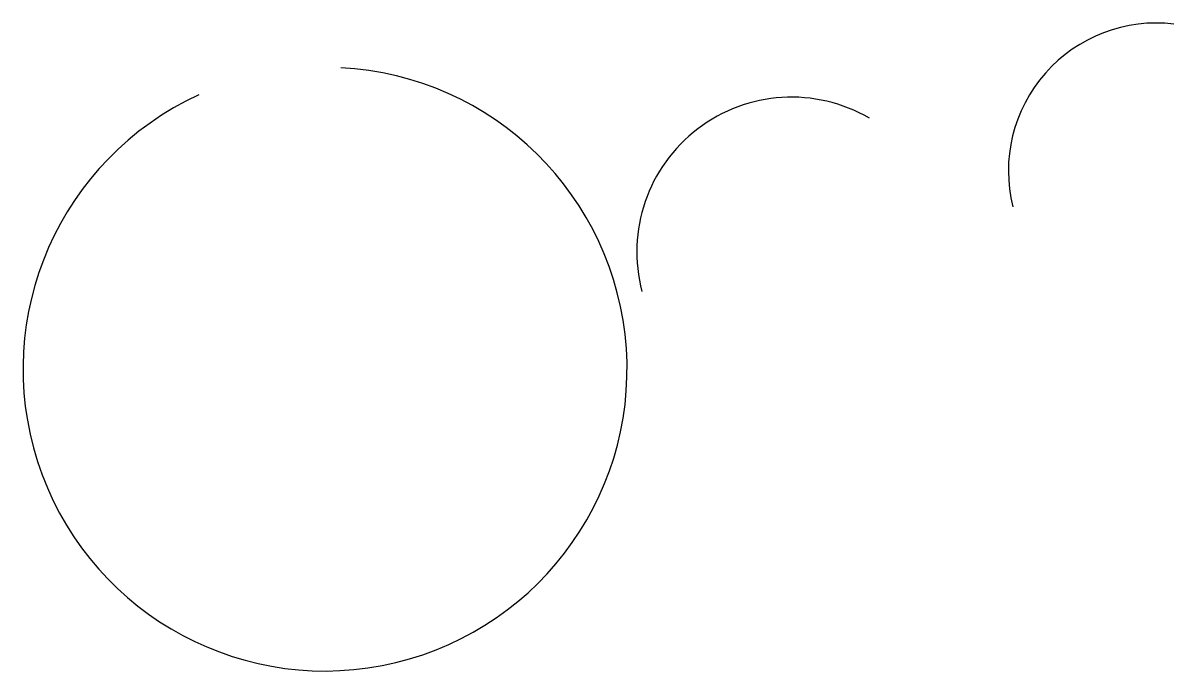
# Model space of a CAD drawing. Header units: inches. Extents: x -26.5 to 5.1, y -1.6 to 16.2.
import ezdxf

# ---------------------------------------------------------------- set-up
doc = ezdxf.new("R2010")
doc.units = ezdxf.units.IN
doc.header["$MEASUREMENT"] = 0

msp = doc.modelspace()

# ---------------------------------------------------------------- linework, layer by layer
for centre, radius, start, end in [((4.635, 12.132), 4.064, 83.1814, 194.0248), ((-18.193, 6.687), 8.293, 114.7303, 87.0185), ((-5.385, 9.91), 4.249, 59.7901, 194.8412)]:
    msp.add_arc(centre, radius, start, end)

doc.saveas('drawing.dxf')
